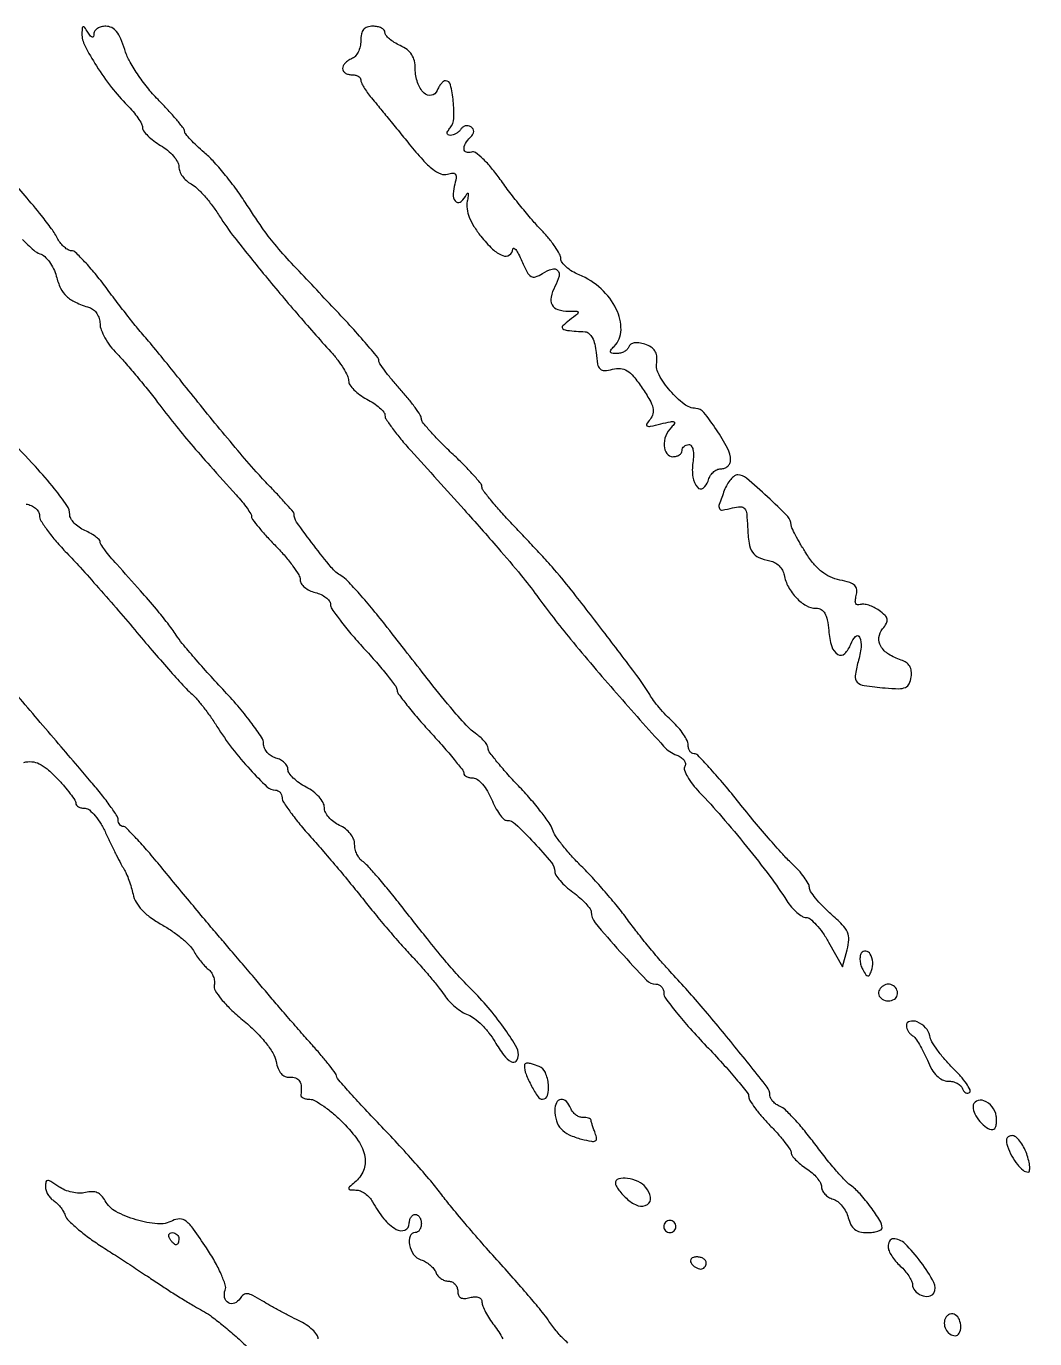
# Model space of a CAD drawing. Extents: x 0 to 2558, y 0 to 3412.
# Drawn here: x 885.8 to 1052.2, y 3195.5 to 3412 of the extents above; entities that cross this region are included whole.
import ezdxf

# ---------------------------------------------------------------- set-up
doc = ezdxf.new("R2010")
doc.units = 0

msp = doc.modelspace()

# ---------------------------------------------------------------- linework, layer by layer
for points in [[(1286.775, 2242.902503, 0.000001), (1177.44536, 2242.627485, 0.134519)], [(1176.555032, 2242.380365, -0.000002), (1098.265318, 2241.934774, -0.000173)], [(885.185777, 3376.819128, 0.012959), (887.068846, 3375.052608, 0.105445), (888.089839, 3374.471486, -0.109158), (888.870784, 3374.019369, -0.050096), (889.65804, 3373.136918, -0.046305), (890.332681, 3372.000637, -0.047461), (890.780101, 3370.768811, 0.047045), (891.491746, 3368.804447, 0.093381), (892.460985, 3367.468982, 0.08308), (893.930013, 3366.483291, 0.031386), (896.25, 3365.603536, -0.10107), (896.918833, 3365.237146, -0.072165), (897.485937, 3364.595881, -0.068986), (897.868853, 3363.787283, -0.076276), (898, 3362.932595, 0.092969), (898.189741, 3361.920959, 0.034775), (898.807812, 3360.609225, 0.032984), (899.697626, 3359.238547, 0.034219), (900.75, 3358.01456, -0.01479), (902.080196, 3356.58378, -0.005503), (903.867188, 3354.498002, -0.005447), (905.767023, 3352.179629, -0.006557), (907.5, 3349.958166, 0.006273), (910.264757, 3346.40994, 0.007366), (912.976071, 3343.119494, 0.006142), (916.158884, 3339.46276, 0.002711), (920.450843, 3334.704545, -0.013114), (921.427122, 3333.575858, -0.01739), (922.251185, 3332.496604, -0.014807), (922.869773, 3331.568171, -0.140442), (923, 3331.113682, 0.164396), (923.162471, 3330.632892, 0.008817), (924.175, 3329.353246, 0.013031), (925.467518, 3327.858836, 0.00907), (927, 3326.237665, -0.016624), (928.531648, 3324.567551, -0.021128), (929.825, 3322.923887, -0.019681), (930.775555, 3321.488982, -0.137283), (931, 3320.686936, 0.148186), (931.184504, 3320.078065, 0.07118), (931.734375, 3319.464347, 0.06104), (932.543771, 3318.938483, 0.05213), (933.5, 3318.589356, -0.045972), (934.456516, 3318.253383, -0.056648), (935.265625, 3317.765249, -0.067126), (935.818218, 3317.207473, -0.163093), (936, 3316.665001, 0.152794), (936.242253, 3315.890764, 0.010446), (937.608946, 3314.005941, 0.01416), (939.379076, 3311.801632, 0.010122), (941.477263, 3309.434053, -0.007559), (943.578073, 3307.087845, -0.010966), (945.354638, 3304.949378, -0.006801), (946.767947, 3303.119628, -0.154529), (946.985358, 3302.5, 0.154125), (947.202542, 3301.879455, 0.006721), (948.62038, 3300.037238, 0.010882), (950.40167, 3297.884052, 0.007498), (952.508095, 3295.520383, -0.005988), (954.612654, 3293.173113, -0.008992), (956.386753, 3291.070979, -0.00458), (957.829636, 3289.264, -0.167714), (958, 3288.770383, 0.192127), (958.117386, 3288.47617, 0.087861), (958.455614, 3288.2263, 0.067691), (958.957422, 3288.056757, 0.047698), (959.551027, 3288, -0.167044), (960.247997, 3287.760467, -0.049516), (961.076017, 3286.971875, -0.043636), (961.890555, 3285.839599, -0.035169), (962.564447, 3284.5, 0.023944), (963.201475, 3283.159614, 0.032951), (963.906796, 3282.028125, 0.034594), (964.582787, 3281.213159, 0.2051), (965.080572, 3281, -0.193151), (966.501171, 3280.429953, -0.013676), (969.565132, 3277.334219, -0.014262), (972.444368, 3274.080207, -0.175738), (973, 3272.548179, 0.152548), (973.184533, 3271.957417, 0.029736), (973.88125, 3271.068874, 0.029096), (974.851449, 3270.093245, 0.023348), (976, 3269.158121, -0.020699), (977.148714, 3268.232935, -0.026679), (978.11875, 3267.287097, -0.026329), (978.823347, 3266.436921, -0.161223), (979, 3265.90331, 0.176092), (979.64465, 3264.129631, 0.008641), (983.797585, 3259.341747, 0.007949), (988.134617, 3254.664544, 0.20459), (989.690725, 3254, -0.111043), (990.190197, 3253.88769, -0.100024), (990.615401, 3253.569954, -0.094723), (990.900619, 3253.094986, -0.088204), (991, 3252.536014, 0.160845), (991.291418, 3251.653554, 0.009247), (993.05625, 3249.362661, 0.013326), (995.318251, 3246.685575, 0.009344), (998, 3243.78892, -0.007032), (1000.682283, 3240.918417, -0.010424), (1002.94375, 3238.322244, -0.005916), (1004.759514, 3236.094794, -0.169623), (1005, 3235.406306, 0.144681), (1005.182818, 3234.787736, 0.016254), (1006.028125, 3233.571155, 0.018646), (1007.1596, 3232.163445, 0.014116), (1008.5, 3230.702967, -0.012027), (1009.840601, 3229.254463, -0.016438), (1010.971875, 3227.883232, -0.01323), (1011.831524, 3226.705369, -0.152161), (1012, 3226.164576, 0.162438), (1012.154649, 3225.701112, 0.03175), (1012.734375, 3225.023365, 0.0307), (1013.542848, 3224.287627, 0.024232), (1014.5, 3223.591957, -0.036189), (1015.456657, 3222.861095, -0.039786), (1016.265625, 3222.021017, -0.043424), (1016.828089, 3221.199235, -0.129063), (1017, 3220.544335, 0.119406), (1017.141467, 3219.960405, 0.070457), (1017.558297, 3219.371637, 0.06398), (1018.173932, 3218.867375, 0.062872), (1018.900586, 3218.531553, -0.091122), (1019.673605, 3218.120154, -0.053156), (1020.424549, 3217.381678, -0.050787), (1021.042084, 3216.451486, -0.059741), (1021.419638, 3215.464165, 0.055428), (1021.84782, 3214.314931, 0.108345), (1022.461843, 3213.56063, 0.11005), (1023.328025, 3213.139551, 0.058385), (1024.519052, 3213, 0.029695), (1025.46956, 3213.0565, 0.04627), (1026.271222, 3213.228389, 0.058504), (1026.830018, 3213.478312, 0.264243), (1027, 3213.777494, 0.140778), (1026.646359, 3215.008624, 0.019605), (1025.135458, 3217.223555, 0.023528), (1023.359658, 3219.397678, 0.052845), (1021.778805, 3220.82172, -0.048451), (1020.830224, 3221.661264, -0.009391), (1019.301166, 3223.367485, -0.009906), (1017.588372, 3225.433895, -0.009008), (1015.902398, 3227.632119, 0.012583), (1014.227282, 3229.784159, 0.015266), (1012.547059, 3231.711069, 0.013894), (1011.052418, 3233.235799, 0.094474), (1010.173837, 3233.810399, -0.054058), (1009.533672, 3234.159133, -0.056052), (1008.99169, 3234.633344, -0.062212), (1008.62248, 3235.155195, -0.123491), (1008.5, 3235.643539, 0.168515), (1008.021021, 3237.024353, 0.002627), (1002.725284, 3243.66714, 0.007639), (997.154462, 3250.368, 0.010954), (992, 3256.118941, -0.010754), (990.408315, 3257.893388, -0.005627), (988.5, 3260.166412, -0.005594), (986.594651, 3262.542184, -0.008534), (985, 3264.649893, 0.012815), (983.361291, 3266.77773, 0.007724), (981.316231, 3269.218881, 0.007734), (979.207482, 3271.583551, 0.013411), (977.374402, 3273.471933, -0.01567), (975.749734, 3275.160817, -0.016996), (974.279189, 3276.904255, -0.016711), (973.125173, 3278.476146, -0.075196), (972.630901, 3279.5, 0.077968), (972.103527, 3280.577215, 0.012875), (970.723848, 3282.443322, 0.013875), (968.968568, 3284.56947, 0.011868), (967.006499, 3286.71131, -0.008764), (965.088382, 3288.779251, -0.01262), (963.470659, 3290.680257, -0.008392), (962.200069, 3292.307147, -0.162986), (962, 3292.904607, 0.132521), (961.874137, 3293.371144, 0.039424), (961.450074, 3293.983317, 0.036504), (960.844375, 3294.623656, 0.032312), (960.127911, 3295.197854, -0.053627), (958.387493, 3296.718678, -0.01227), (955.80435, 3299.658296, -0.007661), (951.960409, 3304.401259, -0.0016), (945.377664, 3312.838367, 0.007946), (943.059306, 3315.733295, 0.009712), (940.797005, 3318.362318, 0.008396), (938.823056, 3320.494934, 0.065808), (937.771049, 3321.338367, -0.083631), (936.147535, 3322.73735, -0.010531), (933.253281, 3326.378461, -0.007549), (930.430462, 3330.205997, -0.156345), (930, 3331.548987, 0.179253), (929.892198, 3331.840022, 0.003209), (928.783466, 3333.114672, 0.007574), (927.445839, 3334.587104, 0.004928), (925.858608, 3336.248855, -0.012849), (923.764645, 3338.51184, -0.003917), (920.711461, 3342.041851, -0.003918), (917.352136, 3346.051104, -0.00427), (914.151979, 3350, 0.001246), (911.141984, 3353.760515, 0.001604), (908.355666, 3357.201203, 0.001222), (906.003872, 3360.071996, 0.013985), (905.043372, 3361.174308, -0.017046), (904.18422, 3362.172577, -0.002933), (902.63149, 3364.129709, -0.003191), (900.836019, 3366.450621, -0.002846), (899, 3368.884094, 0.011749), (897.1877, 3371.199216, 0.016785), (895.465023, 3373.158463, 0.012717), (893.966669, 3374.672373, 0.18508), (893.285184, 3374.959786, -0.119825), (892.747135, 3375.109625, -0.050952), (892.1307, 3375.542239, -0.046456), (891.537067, 3376.161586, -0.04502), (891.060939, 3376.886134, 0.032839), (889.994814, 3378.597822, 0.013615), (888.344472, 3380.769034, 0.007366), (885.638779, 3384.034703, 0.001328), (880.5, 3390.021976, -0.002373)], [(885.809107, 3333.180449, -0.066563), (886.64657, 3332.94166, -0.07464), (887.356425, 3332.496916, -0.084805), (887.834, 3331.921669, -0.131675), (888, 3331.30226, 0.139864), (888.245661, 3330.441225, 0.018274), (889.320764, 3328.843814, 0.020099), (890.774458, 3327.005654, 0.015576), (892.496216, 3325.121811, -0.008731), (894.708169, 3322.767175, -0.003189), (897.758598, 3319.360782, -0.00316), (901.047322, 3315.593095, -0.003776), (904.096872, 3312, 0.003376), (906.947917, 3308.63534, 0.004233), (909.638547, 3305.55625, 0.003417), (911.93374, 3303.009408, 0.032878), (912.985701, 3302, -0.039575), (913.840406, 3301.157622, -0.012325), (914.986706, 3299.765625, -0.012235), (916.195466, 3298.141405, -0.013202), (917.291895, 3296.5, 0.023582), (919.820358, 3292.879738, 0.021631), (922.748621, 3289.403708, 0.016354), (925.535548, 3286.564087, 0.192854), (926.943629, 3286, -0.11678), (927.348672, 3285.90409, -0.098256), (927.697563, 3285.632812, -0.090815), (927.936669, 3285.227407, -0.082767), (928.026799, 3284.75, 0.141844), (928.257417, 3284.012947, 0.011367), (929.433165, 3282.322739, 0.014644), (930.965692, 3280.347296, 0.010703), (932.776799, 3278.242305, -0.004977), (934.875882, 3275.858374, -0.003114), (937.28756, 3273.028388, -0.003125), (939.62856, 3270.210865, -0.005689), (941.5, 3267.875949, 0.006369), (943.313948, 3265.619058, 0.00413), (945.466021, 3263.0537, 0.004152), (947.609498, 3260.582889, 0.007858), (949.384327, 3258.633644, -0.00743), (950.984422, 3256.879324, -0.006803), (952.580136, 3255.026532, -0.006817), (953.959437, 3253.333885, -0.022042), (954.809091, 3252.158804, 0.043855), (955.570534, 3251.196929, 0.029984), (956.587304, 3250.242891, 0.03029), (957.687492, 3249.43555, 0.052343), (958.699416, 3248.924182, -0.074343), (959.747113, 3248.335756, -0.030892), (960.968298, 3247.260558, -0.029716), (962.156564, 3245.926617, -0.033824), (963.123428, 3244.515378, 0.026921), (964.608572, 3242.282204, 0.103372), (965.851754, 3241.182838, 0.35714), (966.628758, 3241.314595, 0.181138), (967, 3242.30572, 0.139155), (966.555066, 3243.873466, 0.017009), (964.557717, 3246.875471, 0.020285), (962.004229, 3250.154334, 0.021201), (959.229024, 3253.16561, -0.011868), (957.030062, 3255.464044, -0.010498), (954.848545, 3257.958595, -0.006433), (951.988942, 3261.461059, -0.001446), (947.215012, 3267.5, 0.005902), (945.317999, 3269.856223, 0.007613), (943.517847, 3271.972409, 0.00597), (941.967041, 3273.698212, 0.064509), (941.25, 3274.29969, -0.092964), (940.771227, 3274.749783, -0.051837), (940.367188, 3275.443672, -0.049251), (940.09268, 3276.25759, -0.056777), (940, 3277.071129, 0.103707), (939.819978, 3277.92973, 0.065998), (939.288598, 3278.805932, 0.060199), (938.484524, 3279.591227, 0.056511), (937.5, 3280.181954, -0.055269), (936.543877, 3280.752424, -0.055026), (935.734375, 3281.519232, -0.060243), (935.182897, 3282.35695, -0.115979), (935, 3283.134835, 0.129372), (934.787103, 3283.943876, 0.053417), (934.122678, 3284.87189, 0.047842), (933.152642, 3285.770321, 0.043586), (932, 3286.5, -0.033122), (930.85177, 3287.19371, -0.040101), (929.88125, 3287.994469, -0.044443), (929.202119, 3288.78146, -0.157056), (929, 3289.409049, 0.131267), (928.850906, 3289.967169, 0.073645), (928.4125, 3290.521551, 0.065104), (927.764728, 3290.988556, 0.059781), (927, 3291.289749, -0.080176), (926.233815, 3291.628042, -0.071922), (925.580102, 3292.200689, -0.074565), (925.134809, 3292.912599, -0.099435), (924.974816, 3293.65638, 0.143494), (924.648377, 3294.716545, 0.013747), (923.08078, 3296.953545, 0.016626), (921.010564, 3299.556035, 0.012371), (918.562399, 3302.291859, -0.005003), (915.997732, 3305.074268, -0.005523), (913.573397, 3307.818157, -0.005157), (911.554277, 3310.204246, -0.027991), (910.547871, 3311.567284, 0.019173), (909.15647, 3313.522959, 0.010224), (907.296084, 3315.836901, 0.007071), (904.675784, 3318.874623, 0.002346), (900.75, 3323.256181, -0.010501), (899.696599, 3324.471183, -0.014547), (898.807812, 3325.606528, -0.011027), (898.124988, 3326.577201, -0.148831), (898, 3326.987799, 0.207785), (897.85443, 3327.322964, 0.029851), (897.265625, 3327.810542, 0.029744), (896.457509, 3328.331345, 0.021373), (895.5, 3328.818046, -0.045619), (894.543597, 3329.363997, -0.050107), (893.734375, 3330.059554, -0.056259), (893.179054, 3330.792687, -0.134773), (893, 3331.444902, 0.151528), (892.53705, 3332.937431, 0.018724), (890.480747, 3335.705149, 0.016927), (887.33581, 3339.362024, 0.006576), (882.75, 3344.21329, -0.016864)], [(975.161232, 3194.778066, 0.025193), (974.423364, 3195.5, -0.030052), (973.892701, 3196.029387, -0.0113), (973.213066, 3196.829897, -0.011147), (972.510552, 3197.736905, -0.013313), (971.89107, 3198.623053, 0.026645), (970.983525, 3199.850274, 0.003659), (968.940072, 3202.289437, 0.004193), (966.472156, 3205.143005, 0.003535), (963.813236, 3208.123053, -0.004233), (961.039316, 3211.240735, -0.003837), (958.225443, 3214.508022, -0.003843), (955.751805, 3217.471097, -0.012282), (954.166188, 3219.5, 0.016586), (952.554808, 3221.525692, 0.005046), (949.98314, 3224.486162, 0.005046), (947.032975, 3227.747024, 0.005486), (944.097718, 3230.857147, -0.003998), (941.37635, 3233.723504, -0.006221), (939.081293, 3236.24197, -0.002244), (937.151164, 3238.433379, -0.176347), (936.987534, 3238.857147, 0.155692), (936.849809, 3239.26148, 0.005989), (935.880829, 3240.53829, 0.01021), (934.670517, 3242.030162, 0.00697), (933.237534, 3243.677458, -0.002518), (931.518609, 3245.61829, -0.001364), (929.4229, 3248.021897, -0.001359), (927.303041, 3250.480106, -0.002147), (925.5, 3252.600822, 0.000689), (923.678963, 3254.755406, 0.000408), (921.5, 3257.322037, 0.000408), (919.320799, 3259.880481, 0.0007), (917.5, 3262.008579, -0.002497), (915.584279, 3264.263977, -0.001107), (913.077442, 3267.258792, -0.001096), (910.436196, 3270.442571, -0.001478), (908.061505, 3273.335215, 0.006826), (905.918531, 3275.889404, 0.010392), (903.982188, 3278.042219, 0.005346), (902.30555, 3279.792249, 0.201701), (901.811505, 3280, -0.131037), (901.502037, 3280.082521, -0.100633), (901.23838, 3280.314593, -0.088304), (901.061037, 3280.661748, -0.074169), (901, 3281.070953, 0.145793), (900.806865, 3281.719238, 0.009608), (899.696166, 3283.348659, 0.013269), (898.261719, 3285.259042, 0.009492), (896.561418, 3287.320953, -0.000295), (894.333904, 3289.923171, -0.000106), (891.172476, 3293.622405, -0.000106), (887.712345, 3297.674636, -0.000126), (884.448989, 3301.5, 0.000895), (871.806236, 3316.273958, 0.002701)], [(885.427038, 3290.571044, -0.080171), (886.750252, 3290.684994, -0.093708), (887.966687, 3290.360138, -0.067202), (889.269495, 3289.502778, -0.022961), (890.909426, 3287.937361, -0.012201), (892.093176, 3286.636571, -0.01658), (893.092144, 3285.403174, -0.013491), (893.849507, 3284.343717, -0.149512), (894, 3283.851686, 0.175067), (894.117391, 3283.526687, 0.093054), (894.451064, 3283.250183, 0.073279), (894.948077, 3283.063043, 0.053504), (895.535537, 3283, -0.183373), (896.254391, 3282.727189, -0.039573), (897.193367, 3281.751563, -0.03637), (898.163069, 3280.377187, -0.02781), (899.022927, 3278.75, 0.004592), (899.84011, 3277.012891, 0.004726), (900.681381, 3275.307812, 0.004578), (901.438088, 3273.843446, 0.01998), (901.927829, 3273, -0.038595), (902.333028, 3272.238254, -0.016022), (902.765375, 3271.154775, -0.01574), (903.156566, 3269.958951, -0.0196), (903.440726, 3268.824766, 0.079792), (903.947028, 3267.501933, 0.057983), (904.890644, 3266.236207, 0.047931), (906.287328, 3265.014804, 0.028267), (908.159406, 3263.824766, -0.022335), (909.831487, 3262.789488, -0.021859), (911.417027, 3261.602168, -0.022369), (912.713082, 3260.439498, -0.072789), (913.409119, 3259.523038, 0.024292), (913.924662, 3258.68742, 0.017778), (914.572981, 3257.811045, 0.018043), (915.248127, 3257.023267, 0.037476), (915.839328, 3256.471136, -0.074949), (916.326282, 3255.943005, -0.058616), (916.685551, 3255.249769, -0.05949), (916.869697, 3254.504394, -0.084141), (916.839328, 3253.822782, 0.193507), (916.990293, 3252.942684, 0.033249), (917.992626, 3251.534641, 0.030349), (919.516897, 3249.884595, 0.018481), (921.5, 3248.119277, -0.020988), (923.603805, 3246.227524, -0.02967), (925.29701, 3244.362425, -0.033982), (926.494446, 3242.648675, -0.087632), (927.034382, 3241.244593, 0.043173), (927.372715, 3240.061726, 0.087067), (927.868568, 3239.231844, 0.115068), (928.511955, 3238.763339, 0.120844), (929.284382, 3238.638889, -0.101877), (930.262445, 3238.518698, -0.171608), (930.905759, 3238.014002, -0.131162), (931.194336, 3237.096803, -0.050189), (931.118421, 3235.75, 0.218831), (931.198845, 3235.464158, 0.10079), (931.50997, 3235.220313, 0.071311), (932.006844, 3235.054841, 0.044803), (932.617647, 3235, -0.131605), (933.47624, 3234.770026, -0.022885), (934.902811, 3233.857299, -0.023484), (936.517391, 3232.599305, -0.019138), (938.12534, 3231.109955, -0.045188), (940.57634, 3228.170813, -0.104449), (941.681382, 3225.53234, -0.145364), (941.450308, 3223.234536, -0.125597), (940, 3221.281803, 0.011638), (939.15375, 3220.561214, 0.258632), (939.050983, 3220.266941, 0.341169), (939.252409, 3220.081897, 0.016731), (940.214816, 3220.031803, -0.094295), (940.946824, 3219.878398, -0.056119), (941.728067, 3219.444748, -0.053445), (942.437455, 3218.815452, -0.061821), (942.958268, 3218.077977, 0.048094), (944.804049, 3215.306357, 0.088353), (946.852516, 3213.542356, 0.234586), (948.284937, 3213.436402, 0.304902), (949, 3214.5, -0.064853), (949.074694, 3215.073457, -0.082425), (949.29375, 3215.559375, -0.098894), (949.618646, 3215.884432, -0.148195), (950, 3216, -0.148195), (950.381354, 3215.884432, -0.098894), (950.70625, 3215.559375, -0.082425), (950.925306, 3215.073457, -0.064853), (951, 3214.5, -0.064853), (950.925306, 3213.926543, -0.082425), (950.70625, 3213.440625, -0.098894), (950.381354, 3213.115568, -0.148195), (950, 3213, 0.312896), (949.154163, 3212.413236, 0.14044), (949.042317, 3210.996112, 0.102552), (949.726533, 3209.398687, 0.165074), (950.907619, 3208.529321, -0.053787), (951.678985, 3208.189648, -0.043753), (952.419667, 3207.672275, -0.045401), (953.022871, 3207.066029, -0.081614), (953.376234, 3206.461933, 0.08298), (953.705176, 3205.903068, 0.065941), (954.222282, 3205.429443, 0.066339), (954.84126, 3205.109267, 0.086435), (955.468615, 3205, -0.104712), (956.052932, 3204.876273, -0.099108), (956.550156, 3204.525115, -0.096512), (956.883407, 3204.000472, -0.09364), (957, 3203.383369, 0.088371), (957.123467, 3202.69025, 0.181411), (957.478405, 3202.278546, 0.142059), (958.089991, 3202.142964, 0.047964), (959, 3202.289749, -0.048482), (959.826881, 3202.422249, -0.105418), (960.459602, 3202.32788, -0.154395), (960.851686, 3202.020752, -0.151119), (961, 3201.541239, 0.096773), (961.127801, 3200.88711, 0.02427), (961.5875, 3199.896342, 0.02387), (962.234468, 3198.793869, 0.02203), (963, 3197.727129, -0.026153), (963.765462, 3196.641711, -0.026241), (964.4125, 3195.483492, -0.027173)], [(934, 3195.470401, 0.158505), (933.777899, 3196.15341, 0.047782), (933.045313, 3196.9815, 0.042564), (931.993849, 3197.807611, 0.035162), (930.75, 3198.504309, -0.008605), (929.303921, 3199.21625, -0.005426), (927.639501, 3200.094538, -0.005447), (926.021296, 3200.993953, -0.009963), (924.724898, 3201.767729, 0.017305), (923.200911, 3202.647261, 0.098261), (922.30854, 3202.916407, 0.183673), (921.663399, 3202.740454, 0.09572), (921.086701, 3202.121885, -0.157522), (920.187904, 3201.366684, -0.230864), (919.175419, 3201.435087, -0.21357), (918.54965, 3202.295614, -0.144579), (918.647091, 3203.522716, 0.175546), (918.663562, 3204.396113, 0.022426), (917.967257, 3206.172684, 0.024041), (916.907596, 3208.277218, 0.017867), (915.546742, 3210.495543, 0.009352), (913.41516, 3213.580106, 0.068723), (912.182625, 3214.875271, 0.165241), (911.129694, 3215.254164, 0.128016), (909.937386, 3214.96649, -0.144575), (907.48614, 3214.458778, -0.051634), (903.93971, 3215.126498, -0.05163), (900.610815, 3216.504378, -0.146992), (898.858847, 3218.263747, 0.065969), (898.262122, 3219.09407, 0.106068), (897.547735, 3219.587604, 0.102224), (896.673997, 3219.755162, 0.057973), (895.601668, 3219.614873, -0.071064), (894.578358, 3219.508048, -0.044536), (893.382223, 3219.660642, -0.043484), (892.192199, 3220.032433, -0.055377), (891.183834, 3220.583791, 0.01024), (889.898376, 3221.445469, 0.140846), (889.366028, 3221.604444, 0.355497), (889.083357, 3221.379217, 0.053774), (889, 3220.606394, 0.076633), (889.098011, 3219.970666, 0.053951), (889.38934, 3219.307157, 0.053663), (889.818351, 3218.717208, 0.073116), (890.325411, 3218.29969, -0.057208), (890.877137, 3217.873987, -0.033015), (891.439188, 3217.250126, -0.032587), (891.927188, 3216.540127, -0.046448), (892.255778, 3215.849674, 0.110879), (892.795479, 3215.011752, 0.017566), (894.24567, 3213.680666, 0.018744), (896.09929, 3212.212159, 0.015417), (898.180367, 3210.783295, -0.001269), (900.53673, 3209.261673, -0.000849), (903.225895, 3207.508957, -0.000855), (905.82635, 3205.801407, -0.001683), (907.88651, 3204.433621, 0.005144), (909.757531, 3203.209983, 0.004405), (911.752195, 3201.959204, 0.00444), (913.584851, 3200.854689, 0.012645), (914.88651, 3200.129628, -0.038202), (916.197594, 3199.30892, -0.010895), (918.099491, 3197.840578, -0.010903), (920.180635, 3196.083904, -0.01136), (922.15431, 3194.261471, 0.016617)]]:
    msp.add_lwpolyline(points, format="xyb")
for points in [[(895.015313, 3410.794409, 0.122368), (895.490173, 3408.807089, 0.021433), (897.419581, 3405.444586, 0.023907), (899.893223, 3401.917364, 0.032012), (902.479106, 3398.989207, -0.021605), (903.444143, 3397.941193, -0.025529), (904.259487, 3396.86855, -0.025675), (904.844685, 3395.908832, -0.124697), (905, 3395.295743, 0.163483), (905.191665, 3394.725217, 0.036213), (905.88125, 3393.939915, 0.033983), (906.851516, 3393.106162, 0.027098), (908, 3392.340929, -0.039717), (909.147876, 3391.533594, -0.043233), (910.11875, 3390.575522, -0.047635), (910.79028, 3389.615577, -0.129524), (911, 3388.819576, 0.097895), (911.148028, 3388.070764, 0.05725), (911.591788, 3387.267482, 0.054149), (912.244112, 3386.534558, 0.061058), (913.014598, 3385.992188, -0.068324), (913.964755, 3385.302564, -0.020395), (915.209039, 3384.008379, -0.02004), (916.502383, 3382.424893, -0.020431), (917.656027, 3380.752838, 0.025177), (920.216406, 3377.116207, 0.005741), (924.924541, 3371.237373, 0.005992), (930.456495, 3364.652686, 0.006198), (936.08358, 3358.277035, -0.021188), (937.199988, 3356.932982, -0.024433), (938.143302, 3355.559792, -0.024554), (938.81912, 3354.334273, -0.114208), (939, 3353.552715, 0.147649), (939.206589, 3352.86837, 0.047619), (939.88125, 3352.036671, 0.042696), (940.851945, 3351.204411, 0.03656), (942, 3350.5, -0.027409), (943.148552, 3349.823871, -0.035208), (944.11875, 3349.075171, -0.037897), (944.808139, 3348.360522, -0.174657), (945, 3347.828025, 0.147125), (945.198556, 3347.167843, 0.011808), (946.248438, 3345.659028, 0.015149), (947.622083, 3343.895792, 0.011034), (949.25, 3342.017834, -0.001151), (958.045473, 3332.267653, -0.004027), (963.649798, 3325.924139, -0.006071), (967.469172, 3321.420893, -0.016091), (970.054317, 3318.083715, 0.015729), (975.616142, 3310.893193, 0.007505), (983.19064, 3301.988141, 0.003208), (990.965849, 3293.234245, 0.121046), (993.135994, 3291.758459, -0.05843), (993.849135, 3291.3935, -0.090212), (994.345081, 3290.912907, -0.121098), (994.55122, 3290.397043, -0.174931), (994.451119, 3289.92091, 0.227471), (994.384443, 3289.295691, 0.042638), (994.873944, 3288.217884, 0.038071), (995.716107, 3286.953651, 0.026628), (996.841722, 3285.662451, -0.014057), (1000.551636, 3281.616703, -0.008891), (1004.657779, 3276.70425, -0.008924), (1008.481835, 3271.783109, -0.018027), (1011.280905, 3267.75, 0.033495), (1012.0606, 3266.697567, 0.038247), (1012.942636, 3265.807813, 0.041684), (1013.795444, 3265.186045, 0.137522), (1014.459068, 3265, -0.176791), (1015.147975, 3264.748555, -0.033298), (1016.129456, 3263.803478, -0.031933), (1017.18129, 3262.48635, -0.024504), (1018.161334, 3260.926734), (1020.450638, 3256.853467), (1021.241115, 3259.676734, 0.054434), (1021.513031, 3261.317469, 0.122182), (1021.279063, 3262.549404, 0.086045), (1020.425189, 3263.790814, 0.01826), (1018.515796, 3265.605977, -0.018354), (1017.169561, 3266.886256, -0.023486), (1016.032765, 3268.16465, -0.022401), (1015.201145, 3269.293152, -0.148652), (1015, 3269.954767, 0.133528), (1014.824254, 3270.601124, 0.025499), (1014.148897, 3271.627553, 0.025557), (1013.211858, 3272.77677, 0.021076), (1012.10263, 3273.90413, -0.021164), (1010.597648, 3275.434255, -0.005207), (1008.260179, 3278.075936, -0.005322), (1005.644144, 3281.160968, -0.005299), (1003.090595, 3284.305339, 0.007348), (1000.675754, 3287.254131, 0.011135), (998.481898, 3289.739693, 0.006035), (996.582542, 3291.748179, 0.203035), (995.987965, 3292, -0.14608), (995.611207, 3292.112474, -0.099204), (995.290215, 3292.428737, -0.083154), (995.073855, 3292.901581, -0.065897), (995, 3293.459531, 0.116242), (994.830122, 3294.180367, 0.031956), (994.239983, 3295.195053, 0.030474), (993.402955, 3296.292462, 0.027657), (992.412707, 3297.318135, -0.01692), (991.336905, 3298.385596, -0.013331), (990.243886, 3299.609931, -0.01354), (989.288816, 3300.803006, -0.032172), (988.662707, 3301.751082, 0.031307), (986.910607, 3304.414169, 0.002024), (981.307039, 3311.807298, 0.002869), (975.72926, 3319.018709, 0.015528), (972.55962, 3322.819153, 0.004563), (971.458259, 3324.036735, 0.001268), (969.709701, 3325.925071, 0.00128), (967.719611, 3328.052393, 0.001343), (965.75, 3330.135808, -0.008312), (963.930096, 3332.115421, -0.012042), (962.395313, 3333.927693, -0.007746), (961.183917, 3335.478589, -0.163333), (961, 3336.026582, 0.176241), (960.804599, 3336.563719, 0.008427), (959.53125, 3338.031299, 0.012939), (957.915733, 3339.739964, 0.008878), (956, 3341.596769, -0.009851), (954.084414, 3343.460675, -0.014147), (952.46875, 3345.191228, -0.009887), (951.209056, 3346.677678, -0.17249), (951, 3347.265641, 0.14393), (950.830189, 3347.843328, 0.012938), (949.971875, 3349.104222, 0.015986), (948.840554, 3350.575498, 0.011808), (947.5, 3352.13168, -0.009933), (946.159246, 3353.676341, -0.013894), (945.028125, 3355.11232, -0.010191), (944.154024, 3356.339227, -0.150789), (944, 3356.83834, 0.176386), (943.802063, 3357.381972, 0.003034), (941.723438, 3359.827732, 0.007306), (939.220283, 3362.652485, 0.00475), (936.25, 3365.845841, -0.0015), (929.577345, 3372.92678, -0.014172), (926.812182, 3376.051804, -0.023069), (924.743487, 3378.773566, -0.007496), (921.937071, 3382.976068, 0.015771), (920.330218, 3385.298134, 0.01284), (918.469665, 3387.682854, 0.01304), (916.641261, 3389.791633, 0.032738), (915.173765, 3391.200332, -0.013291), (913.954845, 3392.282605, -0.018096), (912.918951, 3393.325684, -0.015103), (912.130377, 3394.232896, -0.158724), (911.954578, 3394.68544, 0.154408), (911.766934, 3395.180802, 0.007559), (910.646318, 3396.556374, 0.011668), (909.232484, 3398.161674, 0.008107), (907.564711, 3399.910727, -0.026129), (905.817086, 3401.881008, -0.021448), (904.158553, 3404.15359, -0.021967), (902.813845, 3406.378537, -0.052199), (902.069991, 3408.160727, 0.026591), (901.427802, 3409.95183, 0.070975), (900.732788, 3411.113532, 0.10474), (899.926302, 3411.767333, 0.118677), (898.959858, 3412, 0.061828), (898.209326, 3411.906836, 0.079474), (897.57121, 3411.632812, 0.096489), (897.14112, 3411.226797, 0.153578), (896.984687, 3410.75, -0.066727), (896.918023, 3410.295085, -0.405416), (896.730859, 3410.1875, -0.167501), (896.440231, 3410.378141, -0.021149), (896, 3411, 0.010461), (895.432109, 3411.839678, 0.298698), (895.199984, 3411.930966, 0.339111), (895.047058, 3411.753437, 0.012056)], [(941, 3409.606989, -0.058092), (940.888325, 3408.64904, -0.059009), (940.559375, 3407.747841, -0.065064), (940.074042, 3407.03509, -0.119725), (939.5, 3406.638374, 0.055615), (938.926353, 3406.34153, 0.05786), (938.440625, 3405.928884, 0.064334), (938.110214, 3405.468489, 0.12413), (938, 3405.031385, 0.143927), (938.115611, 3404.638074, 0.099493), (938.440625, 3404.302969, 0.083896), (938.926618, 3404.077165, 0.066987), (939.5, 3404, -0.054512), (940.073828, 3403.937253, -0.074185), (940.559375, 3403.751197, -0.093784), (940.885185, 3403.476185, -0.172358), (941, 3403.15301, 0.113597), (941.104502, 3402.698977, 0.021049), (941.514063, 3401.939456, 0.021607), (942.080035, 3401.075295, 0.018226), (942.75, 3400.211153, -0.002057), (943.705886, 3399.057279, -0.000474), (945.307812, 3397.103512, -0.000489), (947.148828, 3394.8493, -0.000478), (949, 3392.573678, 0.012859), (951.231424, 3389.965287, 0.041981), (952.886905, 3388.412182, 0.069642), (954.199484, 3387.642184, 0.176032), (955.289078, 3387.595326, -0.049632), (956.211298, 3387.788356, -0.299121), (956.625664, 3387.575704, -0.173757), (956.728463, 3386.98135, -0.018275), (956.43067, 3385.579791, 0.070554), (956.258771, 3383.949152, 0.241408), (956.763155, 3383.046579, 0.347078), (957.594219, 3383.113784, 0.094803), (958.427755, 3384.25, -0.107757), (958.603914, 3384.477648, -0.593336), (958.715054, 3384.434096, -0.06669), (958.711891, 3383.973698, -0.011843), (958.571076, 3383.121391, 0.083787), (958.545832, 3381.874281, 0.056152), (958.912152, 3380.492414, 0.046712), (959.666365, 3378.987843, 0.028866), (960.809988, 3377.371421, 0.033486), (962.745056, 3375.253898, 0.0955), (964.415381, 3374.176144, 0.244492), (965.515474, 3374.283167, 0.236538), (966.081574, 3375.25, -0.471823), (966.258724, 3375.377521, -0.168873), (966.557329, 3375.176561, -0.042979), (967.032652, 3374.414911, -0.014953), (967.586615, 3373.244674, 0.017206), (968.463346, 3371.413967, 0.137424), (969.098152, 3370.738227, 0.224584), (969.832244, 3370.66335, 0.054569), (970.959563, 3371.206819, -0.059138), (972.553231, 3371.9573, -0.288412), (973.478779, 3371.731183, -0.267416), (973.721744, 3370.767593, -0.054), (973.034776, 3369.06498, 0.067522), (972.390675, 3367.335744, 0.182152), (972.568908, 3366.058369, 0.193561), (973.529898, 3365.266172, 0.076907), (975.250147, 3365, -0.007495), (976.650814, 3364.979002, -0.368279), (976.842526, 3364.805454, -0.26402), (976.728733, 3364.526169, -0.005018), (975.44113, 3363.531803, 0.030893), (974.314545, 3362.564789, 0.459609), (974.342922, 3362.107165, 0.140795), (975.087328, 3361.820592, 0.005675), (978, 3361.597686, -0.165817), (978.649017, 3361.328111, -0.090655), (979.188526, 3360.643847, -0.064613), (979.588831, 3359.573198, -0.033317), (979.820131, 3358.159194, 0.01982), (980.077993, 3356.263117, 0.152281), (980.485105, 3355.475454, 0.217455), (981.189009, 3355.207872, 0.045263), (982.528273, 3355.41774, -0.078142), (983.860028, 3355.537838, -0.125009), (984.939939, 3355.186237, -0.082421), (986.015385, 3354.227747, -0.020383), (987.426535, 3352.322925, -0.016281), (988.681388, 3350.340342, -0.07189), (989.20321, 3349.064325, -0.126845), (989.195633, 3348.077989, -0.107573), (988.718393, 3347.148505, 0.034241), (988.155717, 3346.360695, 0.460786), (988.251598, 3346.063239, 0.152305), (988.788158, 3346.013132, 0.007903), (990.5, 3346.404889, -0.008244), (992.099988, 3346.769898, -0.126681), (992.660681, 3346.745091, -0.503525), (992.752512, 3346.486832, -0.046501), (992.25, 3345.870763, 0.100732), (991.315432, 3344.432963, 0.107124), (991.044409, 3342.776232, 0.147018), (991.498334, 3341.506058, 0.238267), (992.5, 3341, 0.064853), (993.073457, 3341.074694, 0.082425), (993.559375, 3341.29375, 0.098894), (993.884432, 3341.618646, 0.148195), (994, 3342, -0.110572), (994.085409, 3342.381492, -0.099969), (994.32709, 3342.70625, -0.094861), (994.688356, 3342.924078, -0.088589), (995.113499, 3343, -0.245162), (995.532011, 3342.781671, -0.097961), (995.799909, 3342.171668, -0.061711), (995.891344, 3341.214658, -0.029437), (995.783906, 3339.981019, 0.071296), (995.775992, 3337.637923, 0.139771), (996.524858, 3335.946108, 0.393557), (997.490944, 3335.823284, 0.174643), (998.284238, 3336.978925, -0.069308), (998.605564, 3337.751452, -0.069416), (999.125633, 3338.406309, -0.075528), (999.757697, 3338.848296, -0.115375), (1000.40638, 3339, 0.088556), (1001.014838, 3339.108617, 0.094849), (1001.531874, 3339.420256, 0.099974), (1001.877763, 3339.884874, 0.110613), (1002, 3340.43066, 0.122634), (1001.513951, 3342.382568, 0.025262), (999.680971, 3345.450105, 0.021465), (997.584555, 3348.313078, 0.218513), (996.301522, 3348.957674, -0.15845), (994.335341, 3349.674471, -0.049293), (992.033088, 3351.873118, -0.049258), (990.20942, 3354.47424, -0.162235), (989.816101, 3356.504418, 0.059354), (989.829258, 3357.62581, 0.117016), (989.533953, 3358.461132, 0.115817), (988.892216, 3359.080185, 0.05743), (987.854462, 3359.546192, 0.03984), (986.89055, 3359.769541, 0.075949), (986.096972, 3359.766723, 0.107715), (985.527886, 3359.546151, 0.167717), (985.210899, 3359.132696, -0.113975), (984.946105, 3358.699565, -0.069752), (984.469347, 3358.332729, -0.064154), (983.862933, 3358.084583, -0.065162), (983.216667, 3358, -0.030603), (982.437169, 3358.047754, -0.285992), (982.186806, 3358.25, -0.259042), (982.244884, 3358.582864, -0.026435), (982.8, 3359.2, 0.195944), (983.936695, 3361.90047, 0.117139), (983.159096, 3365.348898, 0.094496), (980.657749, 3368.684516, 0.086775), (977.033894, 3370.985961, -0.037021), (975.872792, 3371.570958, -0.045213), (974.891206, 3372.28827, -0.051496), (974.209993, 3373.024726, -0.16229), (974, 3373.654654, 0.127294), (973.806313, 3374.403114, 0.022955), (973.045313, 3375.637805, 0.023442), (971.994263, 3377.034452, 0.019327), (970.75, 3378.422981, -0.014904), (969.25593, 3380.060904, -0.007084), (967.426562, 3382.252637, -0.007015), (965.577244, 3384.599747, -0.009881), (964, 3386.746986, 0.019895), (962.568229, 3388.616538, 0.029684), (961.160938, 3390.119022, 0.029472), (959.93393, 3391.152144, 0.254426), (959.25, 3391.25035, -0.159455), (958.428237, 3391.217941, -0.316811), (958.037766, 3391.700454, -0.153422), (958.264254, 3392.635141, -0.060874), (959.087132, 3393.687132, 0.052882), (959.504856, 3394.203978, 0.134255), (959.649539, 3394.660117, 0.169123), (959.52855, 3395.058515, 0.097131), (959.156231, 3395.403444, 0.098865), (958.719759, 3395.565983, 0.097904), (958.252735, 3395.549261, 0.097985), (957.827518, 3395.356136, 0.099211), (957.510081, 3395.016312, -0.066946), (957.19099, 3394.627532, -0.052251), (956.754093, 3394.298542, -0.053446), (956.271807, 3394.07488, -0.082044), (955.818538, 3394, -0.102344), (955.419505, 3394.082542, -0.286581), (955.264055, 3394.307517, -0.150705), (955.361462, 3394.684703, -0.031375), (955.760452, 3395.25, 0.160075), (956.338754, 3396.786933, 0.035282), (956.258504, 3399.641269, 0.032633), (955.810273, 3402.351789, 0.348589), (954.993489, 3403, 0.160713), (954.650637, 3402.886877, 0.054817), (954.26118, 3402.526292, 0.047721), (953.889468, 3402.004494, 0.039321), (953.595156, 3401.387376, -0.26335), (952.650942, 3400.609061, -0.243896), (951.445154, 3400.987445, -0.115789), (950.37208, 3402.707722, -0.081976), (950, 3404.96193, 0.05586), (949.853258, 3406.271318, 0.088225), (949.415162, 3407.309828, 0.0877), (948.643611, 3408.137788, 0.054597), (947.5, 3408.818046, -0.031507), (946.543009, 3409.329133, -0.039814), (945.734375, 3409.922566, -0.044326), (945.166384, 3410.508889, -0.171894), (945, 3410.978561, 0.187774), (944.848184, 3411.368561, 0.089276), (944.4125, 3411.699952, 0.069097), (943.765366, 3411.924661, 0.049099), (943, 3412, 0.074827), (942.075739, 3411.860901, 0.144971), (941.458942, 3411.450874, 0.12545), (941.110238, 3410.722646, 0.049285)], [(1000.975249, 3335.4349, 0.007607), (1000.125603, 3333.093532, 0.195747), (1000.161148, 3332.432424, 0.337062), (1000.629882, 3332.188235, 0.018995), (1002.335447, 3332.548056, -0.048997), (1003.658353, 3332.745274, -0.243596), (1004.320642, 3332.443288, -0.143064), (1004.664033, 3331.585799, -0.014783), (1004.811619, 3329.390936, 0.025747), (1005.049089, 3326.731532, 0.111491), (1005.607748, 3325.258977, 0.146544), (1006.655752, 3324.384982, 0.056485), (1008.488516, 3323.835581, -0.085074), (1009.275939, 3323.549815, -0.066652), (1010.000043, 3322.99823, -0.066642), (1010.553628, 3322.275478, -0.084989), (1010.841754, 3321.488516, 0.079482), (1011.541337, 3319.511, 0.066298), (1012.857583, 3317.709751, 0.070922), (1014.484924, 3316.431766, 0.131785), (1016.094622, 3316, -0.124564), (1016.949808, 3315.783592, -0.140081), (1017.55494, 3315.192037, -0.084364), (1017.951728, 3314.105245, -0.024362), (1018.189635, 3312.3273, 0.050551), (1018.68206, 3309.700641, 0.185494), (1019.692124, 3308.380632, 0.34828), (1020.835807, 3308.517911, 0.107091), (1021.836562, 3310.087222, -0.102616), (1022.633115, 3311.361054, -0.542193), (1023.293242, 3311.236692, -0.12642), (1023.525524, 3309.581488, -0.041829), (1023.044699, 3307.155857, 0.032651), (1022.542387, 3304.844786, 0.242446), (1022.892598, 3303.812148, 0.158628), (1024.059436, 3303.243487, 0.012769), (1027.5, 3302.851976, 0.016363), (1029.74589, 3302.728227, 0.105507), (1030.855535, 3302.939236, 0.185633), (1031.469583, 3303.529012, 0.074377), (1031.808296, 3304.66411, 0.065552), (1031.818729, 3305.649305, 0.104507), (1031.547915, 3306.443614, 0.108168), (1030.987671, 3307.042181, 0.074042), (1030.148601, 3307.452836, -0.063071), (1028.077553, 3308.410962, -0.11957), (1026.800874, 3309.718377, -0.162559), (1026.484447, 3311.18004, -0.146949), (1027.089808, 3312.608213, 0.043553), (1027.725746, 3313.526538, 0.180485), (1027.832402, 3314.181213, 0.156538), (1027.48765, 3314.803106, 0.030681), (1026.490947, 3315.630278, 0.040048), (1025.664979, 3316.138184, 0.042257), (1024.783002, 3316.497433, 0.046153), (1023.975035, 3316.66973, 0.121662), (1023.391879, 3316.596884, -0.13913), (1022.949371, 3316.556985, -0.245699), (1022.668677, 3316.778643, -0.131634), (1022.58719, 3317.287592, -0.038213), (1022.730232, 3318.076408, 0.086516), (1022.812291, 3319.060699, 0.181846), (1022.483965, 3319.741798, 0.11568), (1021.649841, 3320.232223, 0.025951), (1020.041093, 3320.641781, -0.05875), (1018.445181, 3321.161385, -0.060317), (1017.029253, 3322.034596, -0.052727), (1015.716113, 3323.329628, -0.030982), (1014.424046, 3325.120319, -0.008887), (1013.495612, 3326.650647, -0.011904), (1012.712064, 3328.072246, -0.009154), (1012.112727, 3329.276986, -0.111287), (1012, 3329.77718, 0.196955), (1011.452159, 3331.114005, 0.010597), (1008.10684, 3334.369165, 0.011139), (1004.63559, 3337.464856, 0.178355), (1003.183087, 3338, 0.161622), (1002.6412, 3337.820141, 0.054847), (1002.026092, 3337.246502, 0.047706), (1001.439373, 3336.416521, 0.039191)], [(1023.570878, 3259.114683, 0.10425), (1023.376745, 3258.575879, 0.055329), (1023.35713, 3257.86352, 0.051575), (1023.501114, 3257.098672, 0.055324), (1023.796886, 3256.398461, 0.01829), (1024.318285, 3255.541861, 0.221918), (1024.637848, 3255.345635, 0.307935), (1024.922576, 3255.495143, 0.030867), (1025.258488, 3256.231225, 0.111363), (1025.461492, 3257.625375, 0.11356), (1025.043466, 3258.960785, 0.23045), (1024.298186, 3259.457942, 0.296376)], [(1026.542705, 3253.069098, 0.221146), (1026.444975, 3252.246757, 0.174599), (1027.002687, 3251.53216, 0.137965), (1028.013092, 3251.232649, 0.142848), (1029.016312, 3251.510081, 0.189436), (1029.503635, 3252.160814, 0.165456), (1029.45272, 3253.014234, 0.147302), (1028.873321, 3253.730681, 0.150691), (1028, 3254, 0.08914), (1027.620145, 3253.931737, 0.053258), (1027.208109, 3253.726548, 0.051122), (1026.828194, 3253.425183, 0.061191)], [(1031, 3247.132341, 0.085295), (1031.074644, 3246.697957, 0.053413), (1031.298201, 3246.231689, 0.051768), (1031.62683, 3245.80584, 0.064221), (1032.015151, 3245.490636, -0.09975), (1032.495309, 3245.04115, -0.019169), (1033.153287, 3244.039498, -0.019725), (1033.840703, 3242.791383, -0.017053), (1034.464125, 3241.431619, 0.033673), (1035.209665, 3239.938493, 0.062725), (1036.033011, 3238.868166, 0.081388), (1036.922255, 3238.22336, 0.116768), (1037.86564, 3238, -0.059051), (1038.651314, 3237.906886, -0.060535), (1039.386462, 3237.632812, -0.066953), (1039.963462, 3237.228261, -0.121234), (1040.279762, 3236.75, 0.066952), (1040.502148, 3236.319403, 0.118719), (1040.799806, 3236.056205, 0.159159), (1041.122384, 3236.000158, 0.151599), (1041.423226, 3236.143464, 0.336908), (1041.50114, 3236.583074, 0.031846), (1040.903684, 3237.583893, 0.030576), (1039.945946, 3238.810337, 0.018555), (1038.675756, 3240.143464, -0.021748), (1037.329599, 3241.574505, -0.022665), (1036.132299, 3243.098144, -0.02308), (1035.222717, 3244.503079, -0.085455), (1034.854142, 3245.488516, 0.145734), (1034.173653, 3246.805731, 0.10068), (1032.78336, 3247.764723, 0.166799), (1031.555937, 3247.853981, 0.340524)], [(968, 3240.5651, 0.09356), (968.266775, 3239.151891, 0.029461), (969.171155, 3237.190604, 0.023781), (970.246227, 3235.391067, 0.251278), (970.975249, 3235, 0.339069), (971.822699, 3235.64934, 0.091783), (971.967121, 3237.44783, 0.077374), (971.451945, 3239.405175, 0.20078), (970.418213, 3240.393011, 0.011239), (969.190228, 3240.832834, 0.062685), (968.505538, 3240.968956, 0.18056), (968.149543, 3240.864184, 0.236069)], [(973.015313, 3233.25, 0.070294), (973.283994, 3231.461435, 0.113333), (974.039528, 3230.126948, 0.100126), (975.379803, 3229.149032, 0.046246), (977.424442, 3228.429608, 0.013237), (979.053081, 3228.066383, 0.154659), (979.692267, 3228.13952, 0.338052), (979.904588, 3228.530025, 0.053156), (979.664425, 3229.432111, -0.007419), (979.410001, 3230.125727, -0.009241), (979.195175, 3230.777807, -0.00777), (979.03418, 3231.328901, -0.067273), (979, 3231.581787, 0.27056), (978.905942, 3231.742885, 0.055608), (978.590803, 3231.87715, 0.044529), (978.140718, 3231.969635, 0.028423), (977.606989, 3232, -0.096313), (977.031441, 3232.111903, -0.06686), (976.454091, 3232.440625, -0.064359), (975.962529, 3232.926569, -0.074185), (975.638374, 3233.5, 0.099809), (974.931066, 3234.614833, 0.229268), (974.022477, 3234.9524, 0.261113), (973.285153, 3234.441621, 0.116241)], [(1042, 3233.773324, 0.117246), (1042.283484, 3232.581014, 0.061863), (1043.135199, 3231.310111, 0.063018), (1044.23693, 3230.322295, 0.152431), (1045.269551, 3230, 0.254263), (1045.577997, 3230.167694, 0.083708), (1045.789803, 3230.657937, 0.0593), (1045.878786, 3231.381674, 0.036413), (1045.819551, 3232.239784, 0.136618), (1045.153241, 3233.759227, 0.126716), (1043.780389, 3234.768385, 0.218674), (1042.568315, 3234.709221, 0.279843)], [(1047.686619, 3227.25, 0.036829), (1048.402215, 3225.630497, 0.045713), (1049.306048, 3224.25411, 0.052388), (1050.249944, 3223.294405, 0.17398), (1051.070425, 3223, 0.366766), (1051.31546, 3223.207677, 0.05956), (1051.346254, 3223.88125, 0.042301), (1051.192165, 3224.84934, 0.023262), (1050.850155, 3226, 0.038117), (1050.348914, 3227.148147, 0.047606), (1049.708886, 3228.11875, 0.055139), (1049.03336, 3228.790404, 0.169691), (1048.43356, 3229, 0.112873), (1047.900185, 3228.878039, 0.1814), (1047.581813, 3228.544617, 0.134338), (1047.506624, 3227.996543, 0.052975)], [(983, 3221.154988, 0.136938), (983.122449, 3220.716275, 0.025764), (983.594441, 3220.020236, 0.025826), (984.248891, 3219.24173, 0.021141), (985.023629, 3218.478616, 0.103202), (986.782565, 3217.448291, 0.230346), (988.282053, 3217.642169, 0.300018), (988.79208, 3218.827057, 0.129784), (988.035174, 3220.457618, 0.110626), (986.767342, 3221.436957, 0.075075), (985.011335, 3221.956179, 0.099906), (983.546146, 3221.865915, 0.339766)], [(911, 3212, -0.042167), (910.967655, 3211.617151, -0.061769), (910.870461, 3211.29375, -0.081139), (910.727648, 3211.07446, -0.210953), (910.559017, 3211, -0.151918), (910.34829, 3211.065539, -0.038439), (910.066025, 3211.29375, -0.035638), (909.768994, 3211.617226, -0.029505), (909.5, 3212, -0.082592), (909.343488, 3212.3821, -0.161196), (909.3746, 3212.70625, -0.182303), (909.586039, 3212.921712, -0.108972), (909.940983, 3213, -0.093332), (910.345238, 3212.923877, -0.09642), (910.688914, 3212.70625, -0.099167), (910.918938, 3212.381556, -0.105053)], [(991, 3214, 0.099038), (991.076342, 3213.618362, 0.097945), (991.29375, 3213.29375, 0.097945), (991.618362, 3213.076342, 0.099038), (992, 3213, 0.099038), (992.381638, 3213.076342, 0.097945), (992.70625, 3213.29375, 0.097945), (992.923658, 3213.618362, 0.099038), (993, 3214, 0.099038), (992.923658, 3214.381638, 0.097945), (992.70625, 3214.70625, 0.097945), (992.381638, 3214.923658, 0.099038), (992, 3215, 0.099038), (991.618362, 3214.923658, 0.097945), (991.29375, 3214.70625, 0.097945), (991.076342, 3214.381638, 0.099038)], [(1028, 3210.654988, 0.105367), (1028.136671, 3210.01364, 0.036283), (1028.5875, 3209.173392, 0.034148), (1029.234645, 3208.29186, 0.033439), (1030, 3207.5, -0.030909), (1030.7654, 3206.716061, -0.032745), (1031.4125, 3205.858036, -0.034692), (1031.86548, 3205.050763, -0.110949), (1032, 3204.452001, 0.186282), (1032.392547, 3203.434928, 0.111859), (1033.46635, 3202.682315, 0.122181), (1034.688317, 3202.503416, 0.233994), (1035.509535, 3203.015428, 0.270665), (1035.553688, 3204.787499, 0.034276), (1033.398523, 3208.133045, 0.035596), (1030.76184, 3211.188456, 0.199502), (1028.80887, 3212, 0.162966), (1028.500327, 3211.896692, 0.096088), (1028.237606, 3211.604903, 0.077358), (1028.060103, 3211.169404, 0.05822)], [(995.5, 3208, 0.06081), (995.806203, 3207.617485, 0.051032), (996.2129, 3207.29375, 0.053229), (996.653442, 3207.073302, 0.089642), (997.059017, 3207, 0.105429), (997.418051, 3207.076556, 0.099231), (997.723586, 3207.29375, 0.096318), (997.928382, 3207.618268, 0.092995), (998, 3208, 0.153634), (997.879982, 3208.381379, 0.097988), (997.542039, 3208.70625, 0.080552), (997.037096, 3208.925455, 0.062283), (996.440983, 3209, 0.066118), (995.889346, 3208.926733, 0.138808), (995.521475, 3208.70625, 0.191142), (995.392057, 3208.379648, 0.139169)], [(1037.510081, 3199.016312, 0.142343), (1037.249368, 3198.077164, 0.116119), (1037.501581, 3197.06064, 0.11951), (1038.171804, 3196.284496, 0.156409), (1039.059017, 3196, 0.280205), (1039.719488, 3196.401672, 0.119333), (1039.975841, 3197.447145, 0.09745), (1039.740337, 3198.662697, 0.159216), (1039.069098, 3199.457295, 0.108373), (1038.665803, 3199.598899, 0.099685), (1038.22714, 3199.565079, 0.095498), (1037.820631, 3199.360589, 0.090427)]]:
    msp.add_lwpolyline(points, format="xyb", close=True)

doc.saveas('drawing.dxf')
